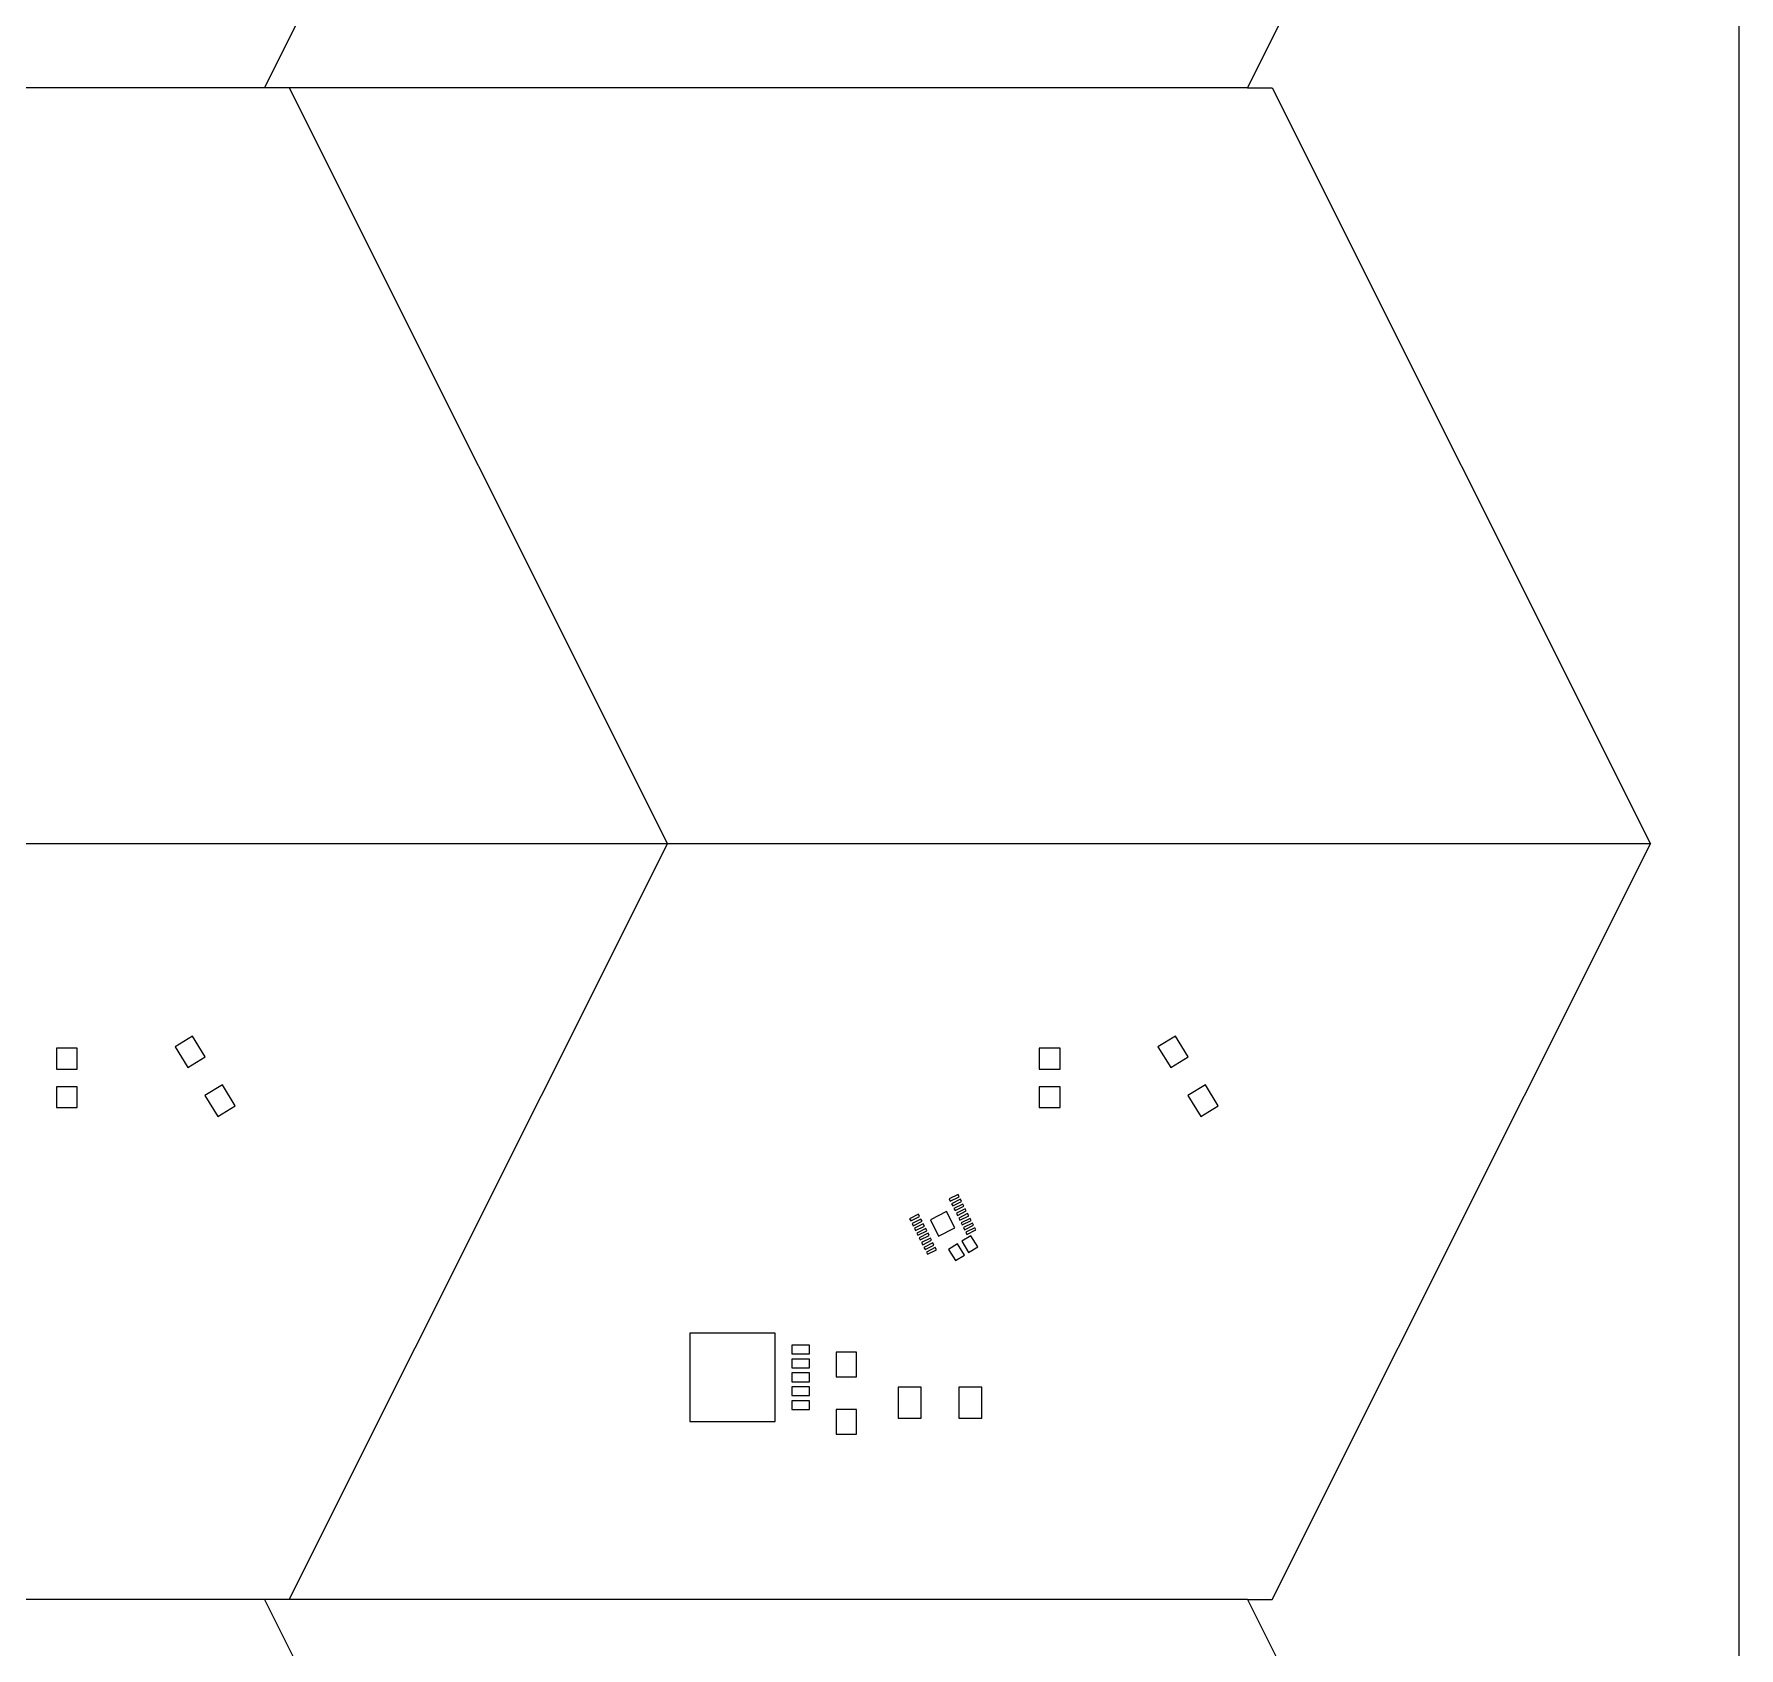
# Model space of a CAD drawing. Header units: inches. Extents: x 70 to 970, y -386 to 214.
# Drawn here: x 762.3 to 970.4, y -180.4 to 16.6 of the extents above; entities that cross this region are included whole.
import ezdxf

# ---------------------------------------------------------------- set-up
doc = ezdxf.new("R2010")
doc.units = ezdxf.units.IN
doc.header["$MEASUREMENT"] = 0

msp = doc.modelspace()

# ---------------------------------------------------------------- linework, layer by layer
at = {"color": 5}
for p, q in [((790.39, 10.06), (836.6, 102.34)), ((793.39, 10.06), (839.6, -82.22)), ((793.39, -174.5), (839.6, -82.22)), ((790.39, -174.5), (836.6, -266.78))]:
    msp.add_line(p, q, dxfattribs=at)
at = {"color": 6}
for p, q in [((910.39, 10.06), (956.6, 102.34)), ((910.39, 10.06), (913.39, 10.06)), ((913.39, 10.06), (959.6, -82.22)), ((913.39, -174.5), (959.6, -82.22)), ((910.39, -174.5), (956.6, -266.78)), ((910.39, -174.5), (913.39, -174.5))]:
    msp.add_line(p, q, dxfattribs=at)
at = {"color": 4}
for p, q in [((910.39, 10.06), (80.39, 10.06)), ((959.6, -82.22), (602.6, -82.22)), ((910.39, -174.5), (80.39, -174.5))]:
    msp.add_line(p, q, dxfattribs=at)
at = {"color": 1, "lineweight": 0}
for p, q in [((781.6, -105.7), (779.47, -107)), ((783.16, -108.26), (781.6, -105.7)), ((901.6, -105.7), (899.47, -107)), ((903.16, -108.26), (901.6, -105.7)), ((767.52, -107.2), (764.98, -107.2)), ((764.98, -107.2), (764.98, -109.74)), ((767.52, -109.74), (767.52, -107.2)), ((779.47, -107), (781.03, -109.56)), ((887.52, -107.2), (884.98, -107.2)), ((884.98, -107.2), (884.98, -109.74)), ((887.52, -109.74), (887.52, -107.2)), ((899.47, -107), (901.03, -109.56)), ((764.98, -109.74), (767.52, -109.74)), ((781.03, -109.56), (783.16, -108.26)), ((884.98, -109.74), (887.52, -109.74)), ((901.03, -109.56), (903.16, -108.26)), ((764.98, -111.9), (764.98, -114.44)), ((767.52, -111.9), (764.98, -111.9)), ((767.52, -114.44), (767.52, -111.9)), ((785.25, -111.67), (783.12, -112.97)), ((786.82, -114.22), (785.25, -111.67)), ((884.98, -111.9), (884.98, -114.44)), ((887.52, -111.9), (884.98, -111.9)), ((887.52, -114.44), (887.52, -111.9)), ((905.25, -111.67), (903.12, -112.97)), ((906.82, -114.22), (905.25, -111.67)), ((764.98, -114.44), (767.52, -114.44)), ((783.12, -112.97), (784.69, -115.53)), ((784.69, -115.53), (786.82, -114.22)), ((884.98, -114.44), (887.52, -114.44)), ((903.12, -112.97), (904.69, -115.53)), ((904.69, -115.53), (906.82, -114.22)), ((875.07, -125.05), (873.98, -125.59)), ((873.98, -125.59), (874.11, -125.86)), ((874.11, -125.86), (875.2, -125.32)), ((875.36, -125.63), (874.27, -126.18)), ((874.27, -126.18), (874.41, -126.44)), ((874.41, -126.44), (875.49, -125.9)), ((875.65, -126.21), (874.56, -126.76)), ((874.56, -126.76), (874.7, -127.02)), ((874.7, -127.02), (875.78, -126.48)), ((875.94, -126.79), (874.85, -127.34)), ((875.2, -125.32), (875.07, -125.05)), ((875.49, -125.9), (875.36, -125.63)), ((875.78, -126.48), (875.65, -126.21)), ((876.07, -127.06), (875.94, -126.79)), ((870.24, -127.47), (869.15, -128.01)), ((869.15, -128.01), (869.29, -128.28)), ((869.29, -128.28), (870.37, -127.73)), ((870.53, -128.05), (869.44, -128.59)), ((869.44, -128.59), (869.58, -128.86)), ((869.58, -128.86), (870.66, -128.31)), ((870.82, -128.63), (869.74, -129.17)), ((869.87, -129.44), (870.95, -128.9)), ((870.37, -127.73), (870.24, -127.47)), ((870.66, -128.31), (870.53, -128.05)), ((870.95, -128.9), (870.82, -128.63)), ((873.66, -127.14), (871.68, -128.13)), ((871.68, -128.13), (872.67, -130.12)), ((874.66, -129.13), (873.66, -127.14)), ((874.85, -127.34), (874.99, -127.6)), ((874.99, -127.6), (876.07, -127.06)), ((876.23, -127.37), (875.15, -127.92)), ((875.15, -127.92), (875.28, -128.18)), ((875.28, -128.18), (876.37, -127.64)), ((876.52, -127.96), (875.44, -128.5)), ((875.44, -128.5), (875.57, -128.77)), ((875.57, -128.77), (876.66, -128.22)), ((876.81, -128.54), (875.73, -129.08)), ((875.86, -129.35), (876.95, -128.8)), ((876.37, -127.64), (876.23, -127.37)), ((876.66, -128.22), (876.52, -127.96)), ((876.95, -128.8), (876.81, -128.54)), ((869.74, -129.17), (869.87, -129.44)), ((871.11, -129.21), (870.03, -129.76)), ((870.03, -129.76), (870.16, -130.02)), ((870.16, -130.02), (871.25, -129.48)), ((871.4, -129.79), (870.32, -130.34)), ((870.32, -130.34), (870.45, -130.6)), ((870.45, -130.6), (871.54, -130.06)), ((871.69, -130.37), (870.61, -130.92)), ((870.61, -130.92), (870.74, -131.18)), ((870.74, -131.18), (871.83, -130.64)), ((871.99, -130.95), (870.9, -131.5)), ((871.25, -129.48), (871.11, -129.21)), ((871.54, -130.06), (871.4, -129.79)), ((871.83, -130.64), (871.69, -130.37)), ((872.12, -131.22), (871.99, -130.95)), ((872.67, -130.12), (874.66, -129.13)), ((875, -131.08), (873.9, -131.76)), ((875.84, -132.44), (875, -131.08)), ((876.62, -130.08), (875.52, -130.76)), ((875.52, -130.76), (876.35, -132.13)), ((875.73, -129.08), (875.86, -129.35)), ((877.11, -129.12), (876.02, -129.66)), ((876.02, -129.66), (876.15, -129.93)), ((876.15, -129.93), (877.24, -129.38)), ((877.46, -131.45), (876.62, -130.08)), ((877.24, -129.38), (877.11, -129.12)), ((870.9, -131.5), (871.03, -131.76)), ((871.03, -131.76), (872.12, -131.22)), ((872.28, -131.54), (871.19, -132.08)), ((871.19, -132.08), (871.32, -132.35)), ((871.32, -132.35), (872.41, -131.8)), ((872.41, -131.8), (872.28, -131.54)), ((873.9, -131.76), (874.73, -133.12)), ((874.73, -133.12), (875.84, -132.44)), ((876.35, -132.13), (877.46, -131.45)), ((842.32, -141.98), (842.32, -152.78)), ((852.73, -141.98), (842.32, -141.98)), ((852.73, -152.78), (852.73, -141.98)), ((854.77, -143.44), (854.77, -144.51)), ((856.93, -143.44), (854.77, -143.44)), ((856.93, -144.51), (856.93, -143.44)), ((854.77, -144.51), (856.93, -144.51)), ((854.77, -145.14), (854.77, -146.21)), ((856.93, -145.14), (854.77, -145.14)), ((856.93, -146.21), (856.93, -145.14)), ((862.66, -144.32), (860.16, -144.32)), ((860.16, -144.32), (860.16, -147.32)), ((862.66, -147.32), (862.66, -144.32)), ((854.77, -146.21), (856.93, -146.21)), ((854.77, -146.84), (854.77, -147.91)), ((856.93, -146.84), (854.77, -146.84)), ((856.93, -147.91), (856.93, -146.84)), ((860.16, -147.32), (862.66, -147.32)), ((854.77, -147.91), (856.93, -147.91)), ((854.77, -148.54), (854.77, -149.61)), ((856.93, -148.54), (854.77, -148.54)), ((854.77, -149.61), (856.93, -149.61)), ((856.93, -149.61), (856.93, -148.54)), ((870.55, -148.56), (867.75, -148.56)), ((867.75, -148.56), (867.75, -152.36)), ((870.55, -152.36), (870.55, -148.56)), ((877.95, -148.56), (875.15, -148.56)), ((875.15, -148.56), (875.15, -152.36)), ((877.95, -152.36), (877.95, -148.56)), ((854.77, -150.25), (854.77, -151.31)), ((856.93, -150.25), (854.77, -150.25)), ((854.77, -151.31), (856.93, -151.31)), ((856.93, -151.31), (856.93, -150.25)), ((862.66, -151.32), (860.16, -151.32)), ((860.16, -151.32), (860.16, -154.32)), ((862.66, -154.32), (862.66, -151.32)), ((842.32, -152.78), (852.73, -152.78)), ((867.75, -152.36), (870.55, -152.36)), ((875.15, -152.36), (877.95, -152.36)), ((860.16, -154.32), (862.66, -154.32))]:
    msp.add_line(p, q, dxfattribs=at)
msp.add_lwpolyline([(70.39, 213.68), (970.39, 213.68), (970.39, -386.32), (70.39, -386.32)], close=True)

doc.saveas('drawing.dxf')
